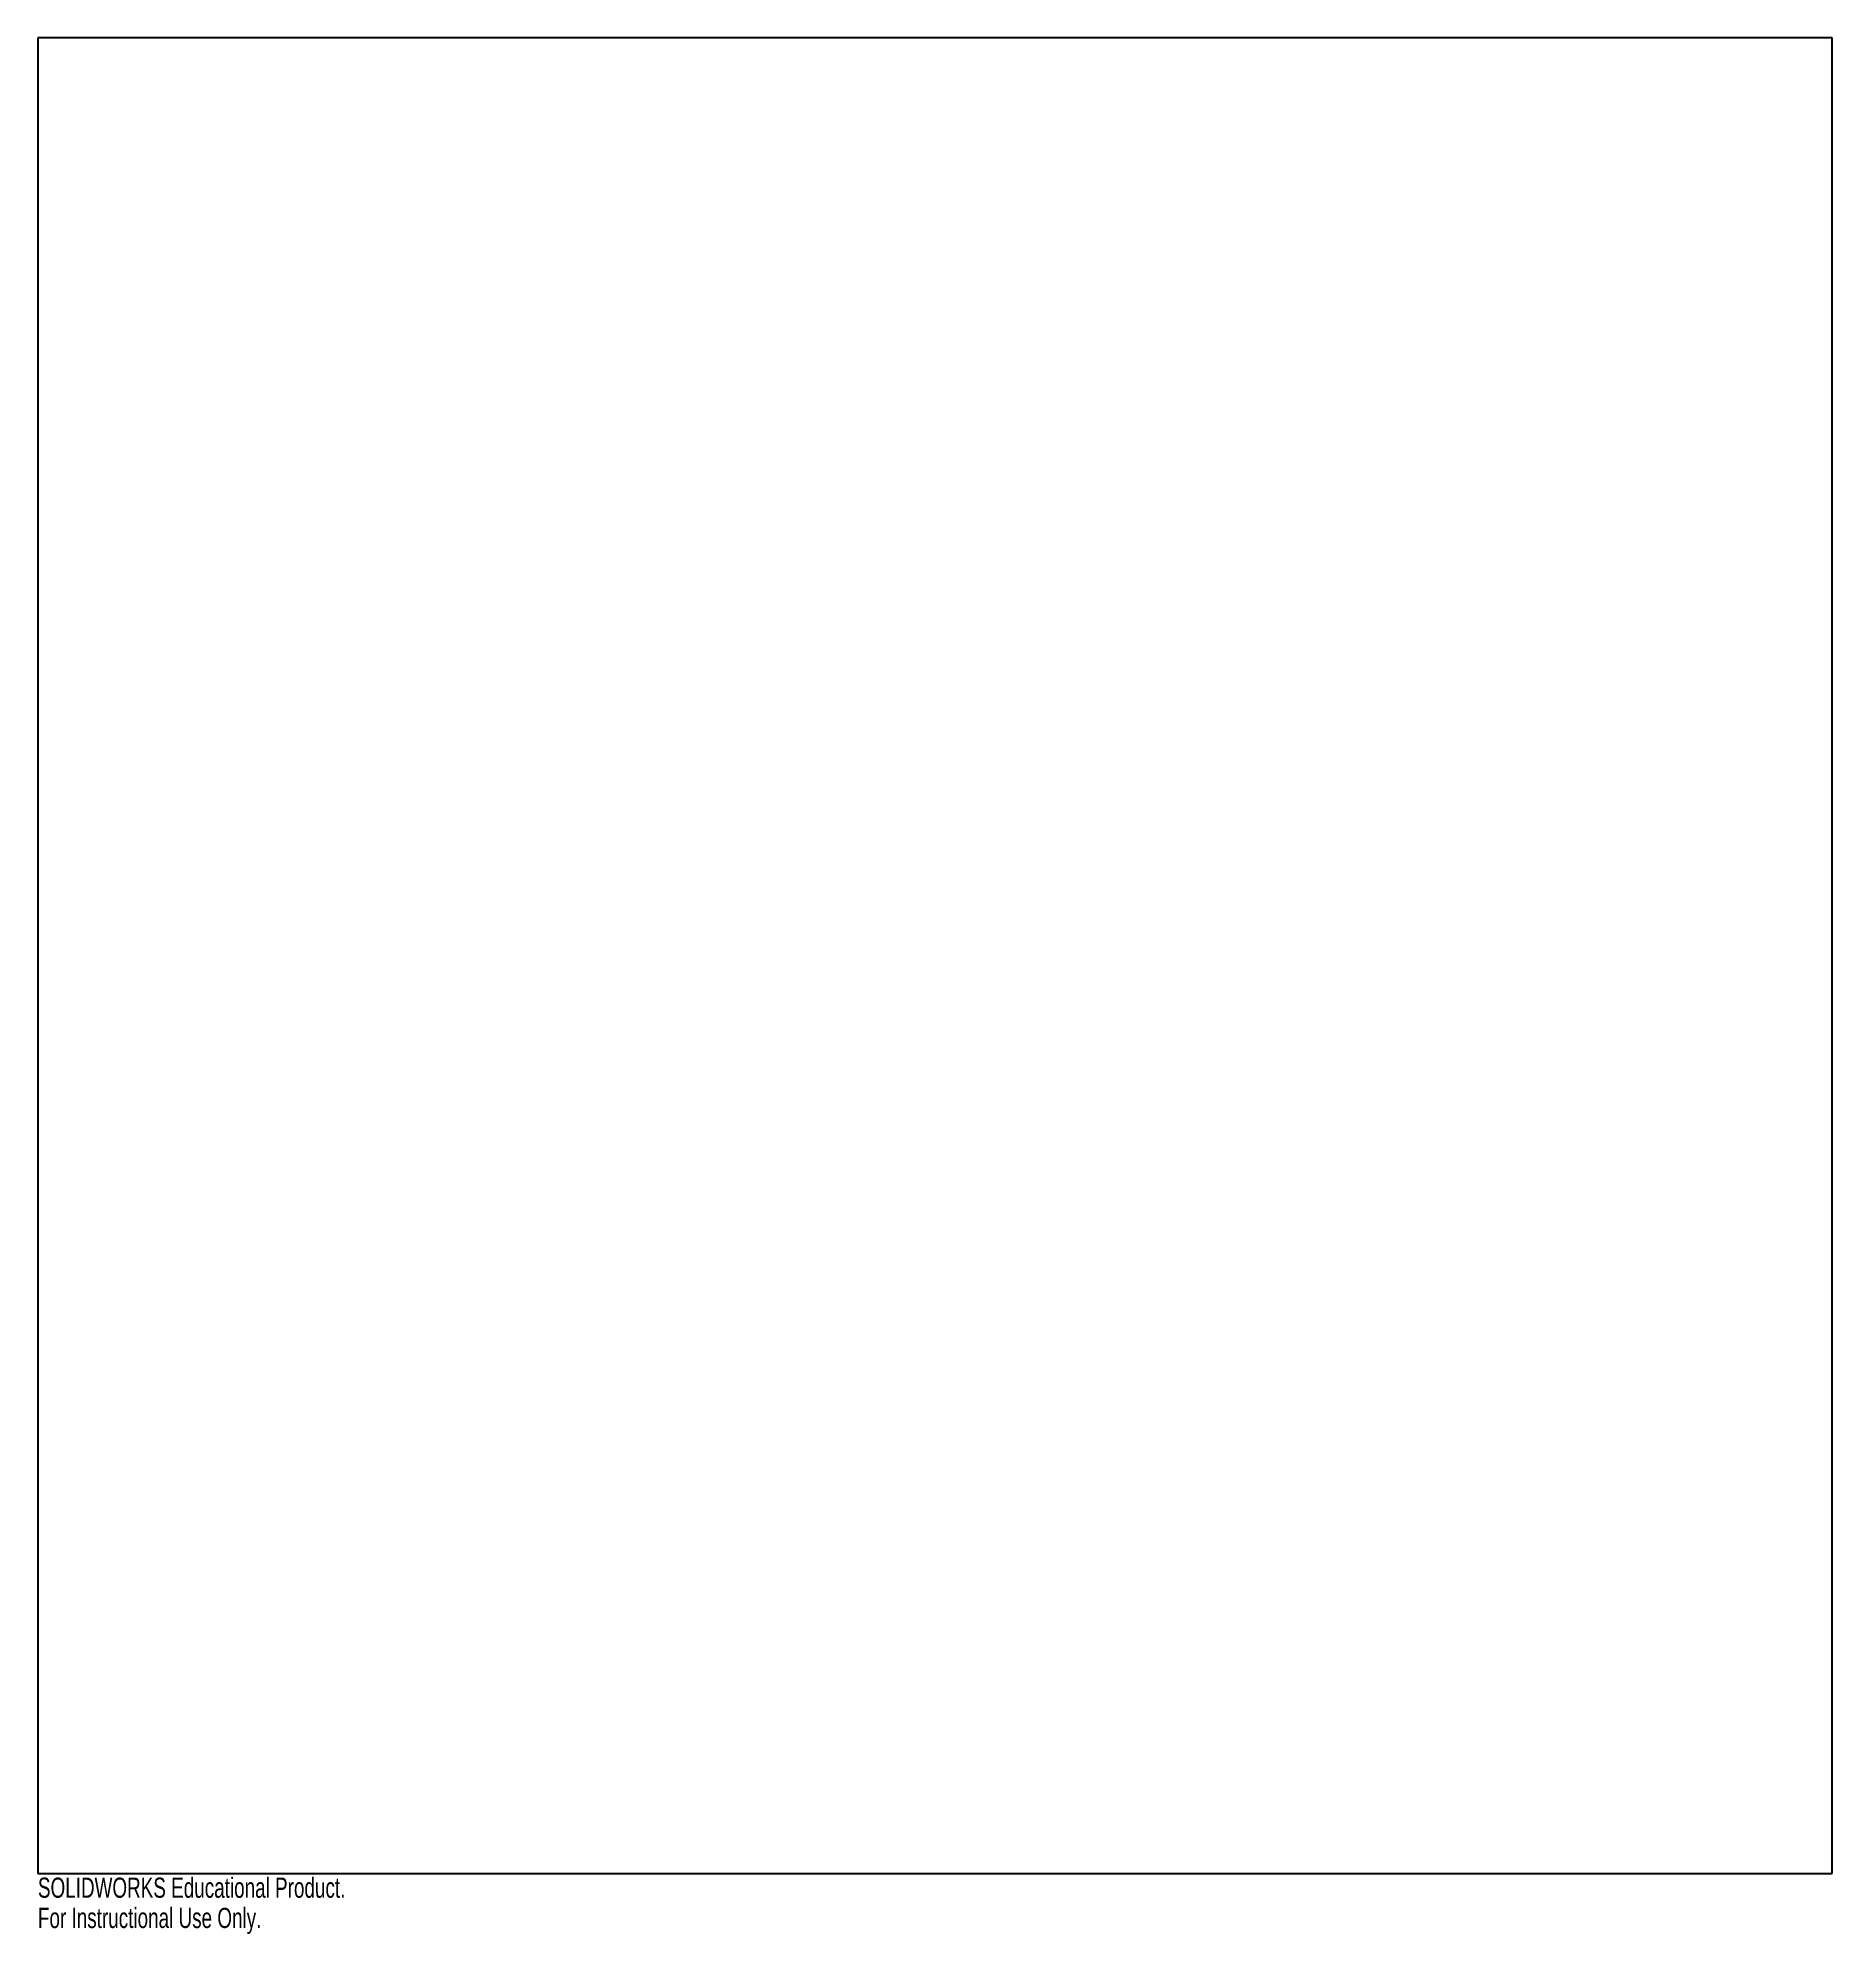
# Model space of a CAD drawing. Header units: millimetres. Extents: x -215 to 215, y -235 to 220.
import ezdxf

# ---------------------------------------------------------------- set-up
doc = ezdxf.new("R2010")
doc.units = ezdxf.units.MM
doc.styles.add('SLDTEXTSTYLE0', font='TXT', dxfattribs={"width": 0.7})

msp = doc.modelspace()

# ---------------------------------------------------------------- linework, layer by layer
at = {"color": 7, "linetype": 'Continuous', "lineweight": 25}
for p, q in [((215, 220), (-215, 220)), ((-215, 220), (-215, -220)), ((215, -220), (215, 220)), ((-215, -220), (215, -220))]:
    msp.add_line(p, q, dxfattribs=at)

# ---------------------------------------------------------------- texts
at = {"color": 7, "linetype": 'Continuous', "char_height": 4.8336, "attachment_point": 1, "style": 'SLDTEXTSTYLE0'}
for s, insert in [('SOLIDWORKS Educational Product.', (-215, -221.02)), ('For Instructional Use Only.', (-215, -228.27))]:
    msp.add_mtext(s, dxfattribs=dict(at, insert=insert))

doc.saveas('drawing.dxf')
